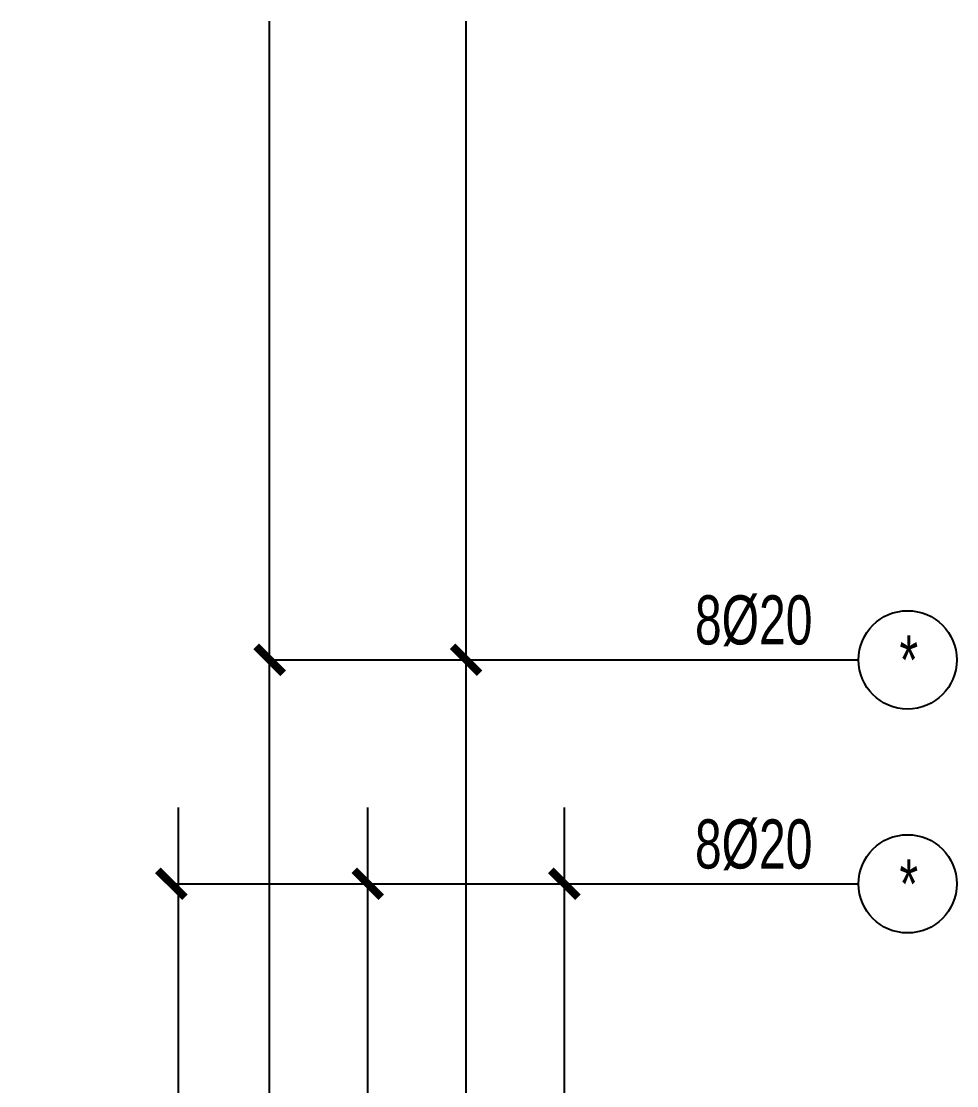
# Model space of a CAD drawing. Header units: metres. Extents: x 71 to 322128, y -14 to 304634.
# Drawn here: x 314560 to 315750, y 295966 to 297319 of the extents above; entities that cross this region are included whole.
import ezdxf
from ezdxf.enums import TextEntityAlignment as Align

# ---------------------------------------------------------------- set-up
doc = ezdxf.new("R2010")
doc.units = ezdxf.units.M
doc.header["$LTSCALE"] = 1000
doc.header["$MEASUREMENT"] = 0
for name, color, linetype in [('CDC.05.STEEL', 4, 'CONTINUOUS'), ('CDC.06.TEXT', 2, 'CONTINUOUS'), ('CDC.11.NOTE', 8, 'CONTINUOUS'), ('CDC.14.STEELNUM', 9, 'CONTINUOUS')]:
    doc.layers.add(name, color=color, linetype=linetype)
doc.styles.add('ARIAL', font='arial.ttf', dxfattribs={"width": 0.6})

msp = doc.modelspace()

# ---------------------------------------------------------------- linework, layer by layer
at = {"layer": 'CDC.05.STEEL', "ltscale": 0.3}
for points in [[(315075.8, 294226.3), (314905.8, 294226.3, -0.414214), (314875.8, 294256.3), (314875.8, 297319.3)], [(315325.8, 294226.3), (315155.8, 294226.3, -0.414214), (315125.8, 294256.3), (315125.8, 297319.3)], [(314559.9, 294226.3), (314729.9, 294226.3, 0.414214), (314759.9, 294256.3), (314759.9, 296319.3)], [(315200.8, 294226.3), (315030.8, 294226.3, -0.414214), (315000.8, 294256.3), (315000.8, 296319.3)], [(315450.8, 294226.3), (315280.8, 294226.3, -0.414214), (315250.8, 294256.3), (315250.8, 296319.3)]]:
    msp.add_lwpolyline(points, format="xyb", dxfattribs=at)
at = {"layer": 'CDC.11.NOTE'}
for p, q in [((314875.8, 296507.3), (315625, 296507.3)), ((314750.8, 296222.4), (315625, 296222.4))]:
    msp.add_line(p, q, dxfattribs=at)
at = {"layer": 'CDC.11.NOTE', "const_width": 10}
for points in [[(314858.6, 296524.5), (314893, 296490.1)], [(315108.6, 296524.5), (315143, 296490.1)], [(314733.6, 296239.6), (314768, 296205.3)], [(314983.6, 296239.6), (315018, 296205.3)], [(315233.6, 296239.6), (315268, 296205.3)]]:
    msp.add_lwpolyline(points, dxfattribs=at)
at = {"layer": 'CDC.14.STEELNUM'}
for centre in [(315687.5, 296507.2), (315687.5, 296222.4)]:
    msp.add_circle(centre, 62.5, dxfattribs=at)

# ---------------------------------------------------------------- texts
at = {"layer": 'CDC.06.TEXT', "style": 'ARIAL', "width": 0.7}
for p in [(315491.7, 296558), (315491.7, 296273.1)]:
    msp.add_text('8%%C20', height=62.5, rotation=0, dxfattribs=at).set_placement(p, align=Align.MIDDLE_CENTER)
at = {"layer": 'CDC.14.STEELNUM', "style": 'ARIAL', "width": 0.7}
for p in [(315689, 296507.2), (315689, 296222.4)]:
    msp.add_text('*', height=62.5, rotation=0, dxfattribs=at).set_placement(p, align=Align.MIDDLE_CENTER)

doc.saveas('drawing.dxf')
